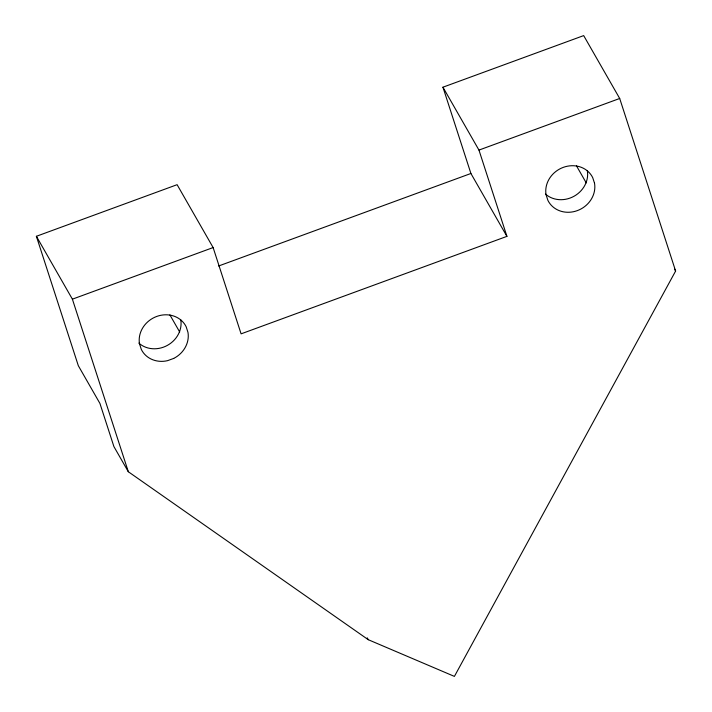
<?xml version="1.0" encoding="UTF-8"?>
<svg xmlns="http://www.w3.org/2000/svg" width="712" height="712" viewBox="0 0 712 712"><rect width="100%" height="100%" fill="white"/><g stroke="black" fill="none" stroke-linecap="round" stroke-linejoin="round"><path stroke-width="1.07" d="M675.617 271.041L454.407 676.4L368.3 639.714L128.32 471.736L113.911 446.584L99.929 403.446L78.32 365.71L36.383 236.295L177.11 184.684L213.128 247.562L241.092 333.848L506.926 236.366L478.962 150.09L442.944 87.202L583.68 35.6L619.698 98.479L675.617 271.041L674.558 269.18M36.383 236.295L72.393 299.173L213.128 247.562M478.962 150.09L619.698 98.479M218.629 265.994L470.908 173.488L506.926 236.366M576.462 165.807L586.243 182.886M367.232 637.854L368.3 639.714M169.892 314.891L179.673 331.97M442.944 87.202L470.908 173.488M72.393 299.173L128.32 471.736M180.777 319.822A25.134 22.651 -29.8 0 1 167.471 345.338A25.134 22.651 -29.8 0 1 138.867 343.113M587.329 170.649A25.134 22.651 -29.8 0 1 574.13 196.201A25.134 22.651 -29.8 0 1 545.499 194.082M173.71 358.421L167.56 360.664A25.134 22.651 -29.8 0 1 141.305 349.414L139.49 343.762A25.134 22.651 -29.8 0 1 156.765 316.431A25.134 22.651 -29.8 0 1 186.161 326.746L187.977 332.397A25.134 22.651 -29.8 0 1 173.71 358.421M594.529 183.224L592.687 177.582A25.134 22.651 -29.8 0 0 563.245 167.382A25.134 22.651 -29.8 0 0 546.068 194.768L547.911 200.41A25.134 22.651 -29.8 0 0 577.352 210.61A25.134 22.651 -29.8 0 0 594.529 183.224"/></g></svg>
